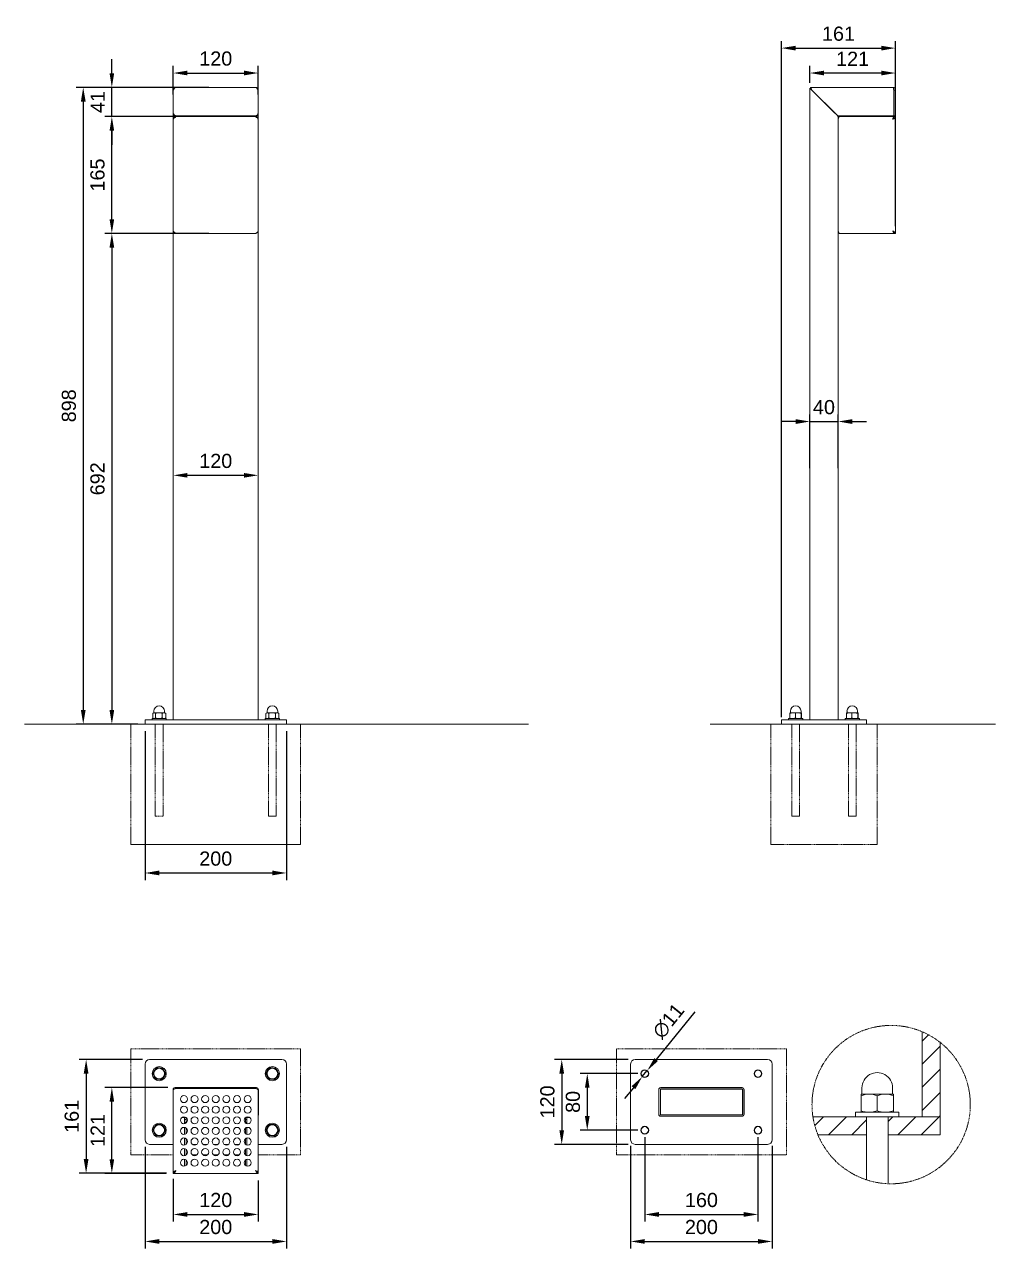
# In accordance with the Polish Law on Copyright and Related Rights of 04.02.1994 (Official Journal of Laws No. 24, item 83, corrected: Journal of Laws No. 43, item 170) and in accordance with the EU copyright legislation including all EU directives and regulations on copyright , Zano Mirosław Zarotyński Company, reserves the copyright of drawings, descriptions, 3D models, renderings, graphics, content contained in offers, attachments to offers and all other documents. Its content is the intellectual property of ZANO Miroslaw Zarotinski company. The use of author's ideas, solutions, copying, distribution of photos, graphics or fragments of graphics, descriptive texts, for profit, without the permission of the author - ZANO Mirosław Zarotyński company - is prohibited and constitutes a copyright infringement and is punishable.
# Model space of a CAD drawing. Header units: millimetres. Extents: x 186 to 2315, y 1042 to 2769.
# Drawn here: x 186 to 1556, y 1042 to 2769 of the extents above; entities that cross this region are included whole.
import ezdxf

# ---------------------------------------------------------------- set-up
doc = ezdxf.new("R2010")
doc.units = ezdxf.units.MM
doc.linetypes.add('HIDDEN', pattern=[1.905, 1.27, -0.635])
for name, color, linetype, lineweight in [('ZANO_R', 7, 'Continuous', 0), ('ZANO_R_przerywana', 7, 'HIDDEN', 0), ('ZANO_W', 1, 'Continuous', 0)]:
    doc.layers.add(name, color=color, linetype=linetype, lineweight=lineweight)
doc.styles.add('Arial', font='arial.ttf')
doc.styles.get("Standard").update_dxf_attribs({"font": 'ARIALUNI.TTF'})
doc.dimstyles.new('pl i ang', dxfattribs={"dimtxt": 50, "dimasz": 50, "dimexe": 1.25, "dimexo": 0.625, "dimgap": 10, "dimtad": 1, "dimtoh": 1, "dimtxsty": 'Standard', "dimcen": 2.5, "dimclrd": 1, "dimclre": 1, "dimclrt": 1, "dimadec": 0, "dimazin": 0, "dimtfac": 1, "dimtmove": 0, "dimatfit": 3, "dimfxl": 1, "dimarcsym": 1})

# ---------------------------------------------------------------- blocks, each defined once
blk = doc.blocks.new('*D399')
at = {"layer": 'ZANO_W', "color": 1, "lineweight": -2}
for p, q in [((446.2, 2474.3), (299.6, 2474.3)), ((309.6, 2454.3), (309.6, 1801.8)), ((346.4, 1781.8), (299.6, 1781.8))]:
    blk.add_line(p, q, dxfattribs=at)
at = {"layer": 'ZANO_W', "color": 1}
for points in [[(312.9, 2454.3), (306.3, 2454.3), (309.6, 2474.3)], [(306.3, 1801.8), (312.9, 1801.8), (309.6, 1781.8)]]:
    blk.add_solid(points, dxfattribs=at)
at = {"layer": 'ZANO_W', "color": 1, "insert": (289.4, 2128), "char_height": 20, "attachment_point": 5, "rotation": 90, "style": 'Arial'}
blk.add_mtext('692', dxfattribs=at)
blk = doc.blocks.new('*D400')
at = {"layer": 'ZANO_W', "color": 1, "lineweight": -2}
for p, q in [((436.2, 2639), (299.6, 2639)), ((309.6, 2494.3), (309.6, 2619)), ((436.2, 2474.3), (299.6, 2474.3))]:
    blk.add_line(p, q, dxfattribs=at)
at = {"layer": 'ZANO_W', "color": 1}
for points in [[(312.9, 2619), (306.3, 2619), (309.6, 2639)], [(306.3, 2494.3), (312.9, 2494.3), (309.6, 2474.3)]]:
    blk.add_solid(points, dxfattribs=at)
at = {"layer": 'ZANO_W', "color": 1, "insert": (289.4, 2556.6), "char_height": 20, "attachment_point": 5, "rotation": 90, "style": 'Arial'}
blk.add_mtext('165', dxfattribs=at)
blk = doc.blocks.new('*D401')
at = {"layer": 'ZANO_W', "color": 1, "lineweight": -2}
for p, q in [((309.6, 2700.3), (309.6, 2720.3)), ((446.2, 2680.3), (299.6, 2680.3)), ((309.6, 2639), (309.6, 2680.3)), ((446.2, 2639), (299.6, 2639)), ((309.6, 2619), (309.6, 2599))]:
    blk.add_line(p, q, dxfattribs=at)
at = {"layer": 'ZANO_W', "color": 1}
for points in [[(306.3, 2700.3), (312.9, 2700.3), (309.6, 2680.3)], [(312.9, 2619), (306.3, 2619), (309.6, 2639)]]:
    blk.add_solid(points, dxfattribs=at)
at = {"layer": 'ZANO_W', "color": 1, "insert": (289.6, 2659.6), "char_height": 20, "attachment_point": 5, "rotation": 90, "style": 'Arial'}
blk.add_mtext('41', dxfattribs=at)
blk = doc.blocks.new('*D402')
at = {"layer": 'ZANO_W', "color": 1, "lineweight": -2}
for p, q in [((446.2, 2680.3), (259.2, 2680.3)), ((269.2, 2660.3), (269.2, 1801.8)), ((346.4, 1781.8), (259.2, 1781.8))]:
    blk.add_line(p, q, dxfattribs=at)
at = {"layer": 'ZANO_W', "color": 1}
for points in [[(272.6, 2660.3), (265.9, 2660.3), (269.2, 2680.3)], [(265.9, 1801.8), (272.6, 1801.8), (269.2, 1781.8)]]:
    blk.add_solid(points, dxfattribs=at)
at = {"layer": 'ZANO_W', "color": 1, "insert": (249, 2231), "char_height": 20, "attachment_point": 5, "rotation": 90, "style": 'Arial'}
blk.add_mtext('898', dxfattribs=at)
blk = doc.blocks.new('*D403')
at = {"layer": 'ZANO_W', "color": 1, "lineweight": -2}
for p, q in [((396.3, 2670.4), (396.3, 2710.5)), ((416.3, 2700.5), (496.1, 2700.5)), ((516.1, 2670.4), (516.1, 2710.5))]:
    blk.add_line(p, q, dxfattribs=at)
at = {"layer": 'ZANO_W', "color": 1}
for points in [[(416.3, 2703.9), (416.3, 2697.2), (396.3, 2700.5)], [(496.1, 2697.2), (496.1, 2703.9), (516.1, 2700.5)]]:
    blk.add_solid(points, dxfattribs=at)
at = {"layer": 'ZANO_W', "color": 1, "insert": (456.2, 2720.8), "char_height": 20, "attachment_point": 5, "style": 'Arial'}
blk.add_mtext('120', dxfattribs=at)
blk = doc.blocks.new('*D404')
at = {"layer": 'ZANO_W', "color": 1, "lineweight": -2}
for p, q in [((396.3, 1140.1), (396.3, 1080)), ((516.1, 1138), (516.1, 1080)), ((416.3, 1090), (496.1, 1090))]:
    blk.add_line(p, q, dxfattribs=at)
at = {"layer": 'ZANO_W', "color": 1}
for points in [[(416.3, 1093.4), (416.3, 1086.7), (396.3, 1090)], [(496.1, 1086.7), (496.1, 1093.4), (516.1, 1090)]]:
    blk.add_solid(points, dxfattribs=at)
at = {"layer": 'ZANO_W', "color": 1, "insert": (456.2, 1110.3), "char_height": 20, "attachment_point": 5, "style": 'Arial'}
blk.add_mtext('120', dxfattribs=at)
blk = doc.blocks.new('*D405')
at = {"layer": 'ZANO_W', "color": 1, "lineweight": -2}
for p, q in [((356.4, 1185.4), (356.4, 1041.9)), ((556.1, 1185.4), (556.1, 1041.9)), ((376.4, 1051.9), (536.1, 1051.9))]:
    blk.add_line(p, q, dxfattribs=at)
at = {"layer": 'ZANO_W', "color": 1}
for points in [[(376.4, 1055.3), (376.4, 1048.6), (356.4, 1051.9)], [(536.1, 1048.6), (536.1, 1055.3), (556.1, 1051.9)]]:
    blk.add_solid(points, dxfattribs=at)
at = {"layer": 'ZANO_W', "color": 1, "insert": (456.2, 1072.2), "char_height": 20, "attachment_point": 5, "style": 'Arial'}
blk.add_mtext('200', dxfattribs=at)
blk = doc.blocks.new('*D407')
at = {"layer": 'ZANO_W', "color": 1, "lineweight": -2}
for p, q in [((352.9, 1308.7), (263.3, 1308.7)), ((273.3, 1288.7), (273.3, 1168.1)), ((386.8, 1148.1), (263.3, 1148.1))]:
    blk.add_line(p, q, dxfattribs=at)
at = {"layer": 'ZANO_W', "color": 1}
for points in [[(276.6, 1288.7), (269.9, 1288.7), (273.3, 1308.7)], [(269.9, 1168.1), (276.6, 1168.1), (273.3, 1148.1)]]:
    blk.add_solid(points, dxfattribs=at)
at = {"layer": 'ZANO_W', "color": 1, "insert": (253.1, 1228.4), "char_height": 20, "attachment_point": 5, "rotation": 90, "style": 'Arial'}
blk.add_mtext('161', dxfattribs=at)
blk = doc.blocks.new('*D408')
at = {"layer": 'ZANO_W', "color": 1, "lineweight": -2}
for p, q in [((1051.6, 1288.7), (970.4, 1288.7)), ((980.4, 1268.7), (980.4, 1228.9)), ((1051.6, 1208.9), (970.4, 1208.9))]:
    blk.add_line(p, q, dxfattribs=at)
at = {"layer": 'ZANO_W', "color": 1}
for points in [[(983.7, 1268.7), (977.1, 1268.7), (980.4, 1288.7)], [(977.1, 1228.9), (983.7, 1228.9), (980.4, 1208.9)]]:
    blk.add_solid(points, dxfattribs=at)
at = {"layer": 'ZANO_W', "color": 1, "insert": (960.2, 1248.8), "char_height": 20, "attachment_point": 5, "rotation": 90, "style": 'Arial'}
blk.add_mtext('80', dxfattribs=at)
blk = doc.blocks.new('*D409')
at = {"layer": 'ZANO_W', "color": 1, "lineweight": -2}
for p, q in [((1061.6, 1198.9), (1061.6, 1080)), ((1221.3, 1198.9), (1221.3, 1080)), ((1081.6, 1090), (1201.3, 1090))]:
    blk.add_line(p, q, dxfattribs=at)
at = {"layer": 'ZANO_W', "color": 1}
for points in [[(1081.6, 1093.4), (1081.6, 1086.7), (1061.6, 1090)], [(1201.3, 1086.7), (1201.3, 1093.4), (1221.3, 1090)]]:
    blk.add_solid(points, dxfattribs=at)
at = {"layer": 'ZANO_W', "color": 1, "insert": (1141.5, 1110.3), "char_height": 20, "attachment_point": 5, "style": 'Arial'}
blk.add_mtext('160', dxfattribs=at)
blk = doc.blocks.new('*D411')
at = {"layer": 'ZANO_W', "color": 1, "lineweight": -2}
for p, q in [((396.3, 2142.9), (396.3, 2142.9)), ((516.1, 2142.9), (516.1, 2142.9)), ((416.3, 2132.9), (496.1, 2132.9))]:
    blk.add_line(p, q, dxfattribs=at)
at = {"layer": 'ZANO_W', "color": 1}
for points in [[(416.3, 2136.2), (416.3, 2129.6), (396.3, 2132.9)], [(496.1, 2129.6), (496.1, 2136.2), (516.1, 2132.9)]]:
    blk.add_solid(points, dxfattribs=at)
at = {"layer": 'ZANO_W', "color": 1, "insert": (456.2, 2153.1), "char_height": 20, "attachment_point": 5, "style": 'Arial'}
blk.add_mtext('120', dxfattribs=at)
blk = doc.blocks.new('*D412')
at = {"layer": 'ZANO_W', "color": 1, "lineweight": -2}
for p, q in [((1294.5, 2142.9), (1294.5, 2218.8)), ((1334.4, 2142.9), (1334.4, 2218.8)), ((1274.5, 2208.8), (1254.5, 2208.8)), ((1294.5, 2208.8), (1334.4, 2208.8)), ((1354.4, 2208.8), (1374.4, 2208.8))]:
    blk.add_line(p, q, dxfattribs=at)
at = {"layer": 'ZANO_W', "color": 1}
for points in [[(1274.5, 2205.4), (1274.5, 2212.1), (1294.5, 2208.8)], [(1354.4, 2212.1), (1354.4, 2205.4), (1334.4, 2208.8)]]:
    blk.add_solid(points, dxfattribs=at)
at = {"layer": 'ZANO_W', "color": 1, "insert": (1314.4, 2229), "char_height": 20, "attachment_point": 5, "style": 'Arial'}
blk.add_mtext('40', dxfattribs=at)
blk = doc.blocks.new('*D413')
at = {"layer": 'ZANO_W', "color": 1, "lineweight": -2}
for p, q in [((1294.5, 2686.5), (1294.5, 2710.5)), ((1395.2, 2700.5), (1314.5, 2700.5)), ((1415.2, 2686.5), (1415.2, 2710.5))]:
    blk.add_line(p, q, dxfattribs=at)
at = {"layer": 'ZANO_W', "color": 1}
for points in [[(1314.5, 2703.9), (1314.5, 2697.2), (1294.5, 2700.5)], [(1395.2, 2697.2), (1395.2, 2703.9), (1415.2, 2700.5)]]:
    blk.add_solid(points, dxfattribs=at)
at = {"layer": 'ZANO_W', "color": 1, "insert": (1354.8, 2720.6), "char_height": 20, "attachment_point": 5, "style": 'Arial'}
blk.add_mtext('121', dxfattribs=at)
blk = doc.blocks.new('*D414')
at = {"layer": 'ZANO_W', "color": 1, "lineweight": -2}
for p, q in [((388.8, 1269), (299.6, 1269)), ((309.6, 1168), (309.6, 1249)), ((386.3, 1148), (299.6, 1148))]:
    blk.add_line(p, q, dxfattribs=at)
at = {"layer": 'ZANO_W', "color": 1}
for points in [[(312.9, 1249), (306.3, 1249), (309.6, 1269)], [(306.3, 1168), (312.9, 1168), (309.6, 1148)]]:
    blk.add_solid(points, dxfattribs=at)
at = {"layer": 'ZANO_W', "color": 1, "insert": (289.6, 1208.5), "char_height": 20, "attachment_point": 5, "rotation": 90, "style": 'Arial'}
blk.add_mtext('121', dxfattribs=at)
blk = doc.blocks.new('*D415')
at = {"layer": 'ZANO_W', "color": 1, "lineweight": -2}
for p, q in [((1038.1, 1308.7), (934.4, 1308.7)), ((944.4, 1288.7), (944.4, 1208.9)), ((1038.1, 1188.9), (934.4, 1188.9))]:
    blk.add_line(p, q, dxfattribs=at)
at = {"layer": 'ZANO_W', "color": 1}
for points in [[(947.7, 1288.7), (941, 1288.7), (944.4, 1308.7)], [(941, 1208.9), (947.7, 1208.9), (944.4, 1188.9)]]:
    blk.add_solid(points, dxfattribs=at)
at = {"layer": 'ZANO_W', "color": 1, "insert": (924.2, 1248.8), "char_height": 20, "attachment_point": 5, "rotation": 90, "style": 'Arial'}
blk.add_mtext('120', dxfattribs=at)
blk = doc.blocks.new('*D416')
at = {"layer": 'ZANO_W', "color": 1, "lineweight": -2}
for p, q in [((1041.6, 1186.6), (1041.6, 1041.9)), ((1241.3, 1186.6), (1241.3, 1041.9)), ((1061.6, 1051.9), (1221.3, 1051.9))]:
    blk.add_line(p, q, dxfattribs=at)
at = {"layer": 'ZANO_W', "color": 1}
for points in [[(1061.6, 1055.3), (1061.6, 1048.6), (1041.6, 1051.9)], [(1221.3, 1048.6), (1221.3, 1055.3), (1241.3, 1051.9)]]:
    blk.add_solid(points, dxfattribs=at)
at = {"layer": 'ZANO_W', "color": 1, "insert": (1141.5, 1072.2), "char_height": 20, "attachment_point": 5, "style": 'Arial'}
blk.add_mtext('200', dxfattribs=at)
blk = doc.blocks.new('*D417')
at = {"layer": 'ZANO_W', "color": 1, "lineweight": -2}
for p, q in [((1132, 1375.9), (1077.6, 1308.6)), ((1058.1, 1284.5), (1065, 1293)), ((1045.6, 1268.9), (1033, 1253.4))]:
    blk.add_line(p, q, dxfattribs=at)
at = {"layer": 'ZANO_W', "color": 1}
for points in [[(1075, 1310.7), (1080.2, 1306.5), (1065, 1293)], [(1048.2, 1266.8), (1043, 1271), (1058.1, 1284.5)]]:
    blk.add_solid(points, dxfattribs=at)
at = {"layer": 'ZANO_W', "color": 1, "insert": (1095, 1363), "char_height": 20, "attachment_point": 5, "rotation": 51.0414, "style": 'Arial'}
blk.add_mtext('∅11', dxfattribs=at)
blk = doc.blocks.new('*D418')
at = {"layer": 'ZANO_W', "color": 1, "lineweight": -2}
for p, q in [((1254.5, 1791.8), (1254.5, 2745.7)), ((1274.5, 2735.7), (1395.2, 2735.7)), ((1415.2, 2484.3), (1415.2, 2745.7))]:
    blk.add_line(p, q, dxfattribs=at)
at = {"layer": 'ZANO_W', "color": 1}
for points in [[(1274.5, 2739), (1274.5, 2732.3), (1254.5, 2735.7)], [(1395.2, 2732.3), (1395.2, 2739), (1415.2, 2735.7)]]:
    blk.add_solid(points, dxfattribs=at)
at = {"layer": 'ZANO_W', "color": 1, "insert": (1334.9, 2755.9), "char_height": 20, "attachment_point": 5, "style": 'Arial'}
blk.add_mtext('161', dxfattribs=at)
blk = doc.blocks.new('*D419')
at = {"layer": 'ZANO_W', "color": 1, "lineweight": -2}
for p, q in [((356.4, 1771.8), (356.4, 1561.8)), ((556.1, 1771.8), (556.1, 1561.8)), ((376.4, 1571.8), (536.1, 1571.8))]:
    blk.add_line(p, q, dxfattribs=at)
at = {"layer": 'ZANO_W', "color": 1}
for points in [[(376.4, 1575.2), (376.4, 1568.5), (356.4, 1571.8)], [(536.1, 1568.5), (536.1, 1575.2), (556.1, 1571.8)]]:
    blk.add_solid(points, dxfattribs=at)
at = {"layer": 'ZANO_W', "color": 1, "insert": (456.2, 1592), "char_height": 20, "attachment_point": 5, "style": 'Arial'}
blk.add_mtext('200', dxfattribs=at)

msp = doc.modelspace()

# ---------------------------------------------------------------- linework, layer by layer
at = {"layer": 'ZANO_R'}
for p, q in [((400.1, 2680.3), (512.3, 2680.3)), ((1294.5, 2679.3), (1294.5, 1787.8)), ((1295.4, 2678.3), (1295.4, 2680.3)), ((1295.4, 2680.3), (1411.5, 2680.3)), ((396.3, 2676.5), (396.3, 2644.3)), ((516.1, 2676.5), (516.1, 2644.3)), ((1296.9, 2676.8), (1331.9, 2641.8)), ((1297.2, 2676.5), (1329.6, 2644.1)), ((1413.1, 2644.1), (1413.1, 2676.5)), ((1415.2, 2676.5), (1413.2, 2676.5)), ((1413.2, 2676.5), (1413.2, 2644.3)), ((1415.2, 2676.5), (1415.2, 2644.3)), ((396.3, 2644.1), (396.3, 2641.8)), ((516.1, 2644.1), (516.1, 2641.8)), ((1413.1, 2644.1), (1413.1, 2640.3)), ((1413.2, 2640.3), (1413.2, 2644.3)), ((1415.2, 2644.3), (1415.2, 2640.3)), ((396.3, 2641.8), (396.3, 2635.2)), ((396.3, 2478), (396.3, 2635.2)), ((513.6, 2639.3), (398.8, 2639.3)), ((400.1, 2639), (512.3, 2639)), ((400.3, 2640.3), (512.1, 2640.3)), ((516.1, 2641.8), (516.1, 2635.2)), ((516.1, 2478), (516.1, 2635.2)), ((1333.4, 2640.3), (1413.1, 2640.3)), ((1334.4, 2639.3), (1334.4, 2635.2)), ((1334.4, 2478), (1334.4, 2635.2)), ((1336.2, 2639), (1413.1, 2639)), ((1413.1, 2638.3), (1413.1, 2639)), ((1415.2, 2640.3), (1413.2, 2640.3)), ((1415.2, 2639), (1413.2, 2639)), ((1415.2, 2474.3), (1415.2, 2639)), ((396.3, 2478), (396.3, 1787.8)), ((512.3, 2474.3), (400.1, 2474.3)), ((516.1, 2478), (516.1, 1787.8)), ((1334.4, 2478), (1334.4, 1787.8)), ((1413.1, 2474.3), (1336.4, 2474.3)), ((1413.1, 2474.9), (1413.1, 2474.3)), ((1413.2, 2474.3), (1415.2, 2474.3)), ((367.2, 1797), (367.2, 1790.5)), ((368.4, 1797.7), (367.4, 1797.2)), ((368.4, 1797.7), (369.2, 1797.7)), ((368.9, 1800.2), (368.9, 1798)), ((369.2, 1797.7), (375.9, 1797.7)), ((371.3, 1797), (371.3, 1790.5)), ((383.1, 1797.7), (375.9, 1797.7)), ((380.5, 1797), (380.5, 1790.5)), ((383.1, 1797.7), (384.4, 1797.7)), ((383.9, 1798), (383.9, 1800.2)), ((385.3, 1797.2), (384.4, 1797.7)), ((385.6, 1797), (385.3, 1797.2)), ((385.6, 1797), (385.6, 1790.5)), ((526.9, 1797), (526.9, 1790.5)), ((528.1, 1797.7), (527.1, 1797.2)), ((528.1, 1797.7), (529, 1797.7)), ((528.6, 1800.2), (528.6, 1798)), ((529, 1797.7), (535.7, 1797.7)), ((531.1, 1797), (531.1, 1790.5)), ((542.8, 1797.7), (535.7, 1797.7)), ((540.3, 1797), (540.3, 1790.5)), ((542.8, 1797.7), (544.1, 1797.7)), ((543.6, 1798), (543.6, 1800.2)), ((545.1, 1797.2), (544.1, 1797.7)), ((545.3, 1797), (545, 1797.2)), ((545.3, 1797), (545.3, 1790.5)), ((1266.3, 1797), (1266.3, 1790.5)), ((1266.5, 1797.7), (1270.1, 1797.7)), ((1267, 1800.2), (1267, 1798)), ((1270.1, 1797.7), (1278.1, 1797.7)), ((1274, 1797), (1274, 1790.5)), ((1278.1, 1797.7), (1282.5, 1797.7)), ((1282, 1798), (1282, 1800.2)), ((1282.2, 1797), (1282.2, 1790.5)), ((1282.7, 1797), (1282.7, 1790.5)), ((1346.1, 1797), (1346.1, 1790.5)), ((1346.4, 1797.7), (1350, 1797.7)), ((1346.9, 1800.2), (1346.9, 1798)), ((1350, 1797.7), (1358, 1797.7)), ((1353.8, 1797), (1353.8, 1790.5)), ((1358, 1797.7), (1362.3, 1797.7)), ((1361.8, 1798), (1361.8, 1800.2)), ((1362.1, 1797), (1362.1, 1790.5)), ((1362.6, 1797), (1362.6, 1790.5)), ((186.3, 1781.8), (897.3, 1781.8)), ((336.4, 1781.8), (576, 1781.8)), ((576, 1781.8), (336.4, 1781.8)), ((356.4, 1787.8), (356.4, 1781.8)), ((362.9, 1787.8), (356.4, 1787.8)), ((362.9, 1787.8), (549.6, 1787.8)), ((366.4, 1789.8), (366.4, 1787.8)), ((366.4, 1789.8), (386.4, 1789.8)), ((367.4, 1790.3), (368.4, 1789.8)), ((370.9, 1781.8), (381.9, 1781.8)), ((370.9, 1781.8), (381.9, 1781.8)), ((384.4, 1789.8), (385.3, 1790.3)), ((385.3, 1790.3), (385.6, 1790.5)), ((386.4, 1787.8), (386.4, 1789.8)), ((526.1, 1789.8), (526.1, 1787.8)), ((526.1, 1789.8), (546.1, 1789.8)), ((527.1, 1790.3), (528.1, 1789.8)), ((530.6, 1781.8), (541.6, 1781.8)), ((530.6, 1781.8), (541.6, 1781.8)), ((544.1, 1789.8), (545.1, 1790.3)), ((545, 1790.3), (545.3, 1790.5)), ((546.1, 1787.8), (546.1, 1789.8)), ((549.6, 1787.8), (556.1, 1787.8)), ((556.1, 1787.8), (556.1, 1781.8)), ((1153.8, 1781.8), (1556.5, 1781.8)), ((1239.5, 1781.8), (1389.3, 1781.8)), ((1389.3, 1781.8), (1239.5, 1781.8)), ((1254.5, 1781.8), (1254.5, 1787.8)), ((1254.5, 1787.8), (1261, 1787.8)), ((1367.8, 1787.8), (1261, 1787.8)), ((1264.5, 1789.8), (1264.5, 1787.8)), ((1264.5, 1789.8), (1284.5, 1789.8)), ((1280, 1781.8), (1269, 1781.8)), ((1280, 1781.8), (1269, 1781.8)), ((1284.5, 1787.8), (1284.5, 1789.8)), ((1344.4, 1789.8), (1344.4, 1787.8)), ((1344.4, 1789.8), (1364.3, 1789.8)), ((1359.8, 1781.8), (1348.9, 1781.8)), ((1359.8, 1781.8), (1348.9, 1781.8)), ((1364.3, 1787.8), (1364.3, 1789.8)), ((1374.3, 1787.8), (1367.8, 1787.8)), ((1374.3, 1781.8), (1374.3, 1787.8)), ((1453.1, 1347.7), (1453.1, 1227.9)), ((1453.1, 1334.7), (1462, 1343.5)), ((1478.5, 1332.6), (1478.5, 1227.9)), ((1453.1, 1302.1), (1478.5, 1327.5)), ((356.4, 1195.4), (356.4, 1302.2)), ((362.9, 1308.7), (549.6, 1308.7)), ((556.1, 1195.4), (556.1, 1302.2)), ((1041.6, 1195.4), (1041.6, 1302.2)), ((1048.1, 1308.7), (1234.8, 1308.7)), ((1241.3, 1302.2), (1241.3, 1195.4)), ((545.3, 1288.2), (543.2, 1292.3)), ((1453.1, 1269.4), (1478.5, 1294.9)), ((396.1, 1231.3), (396.1, 1266.3)), ((396.3, 1266.3), (396.3, 1266)), ((396.3, 1266), (396.3, 1150.1)), ((398.8, 1269), (513.6, 1269)), ((513.6, 1268.8), (398.8, 1268.8)), ((512.3, 1267.8), (400.1, 1267.8)), ((516.1, 1266.3), (516.1, 1266)), ((516.1, 1266), (516.1, 1150.1)), ((516.4, 1231.3), (516.4, 1266.3)), ((1081.3, 1266.3), (1081.3, 1231.3)), ((1081.6, 1231.3), (1081.6, 1266.3)), ((1083.6, 1231.3), (1083.6, 1266.3)), ((1198.9, 1269), (1084.1, 1269)), ((1084.1, 1268.8), (1198.9, 1268.8)), ((1084.1, 1266.8), (1198.9, 1266.8)), ((1199.4, 1266.3), (1199.4, 1231.3)), ((1201.4, 1266.3), (1201.4, 1231.3)), ((1201.6, 1231.3), (1201.6, 1266.3)), ((1368, 1268.6), (1368, 1260.3)), ((1411.2, 1260.3), (1411.2, 1268.6)), ((1453.1, 1236.8), (1478.5, 1262.3)), ((1366.7, 1257.6), (1366.7, 1259.7)), ((1378.1, 1259.7), (1366.7, 1259.7)), ((1366.7, 1257.6), (1372.3, 1259.1)), ((1366.7, 1257.6), (1366.7, 1236.3)), ((1372.3, 1259.1), (1378.1, 1259.7)), ((1401, 1259.7), (1378.1, 1259.7)), ((1389.6, 1257.6), (1395.2, 1259.1)), ((1389.6, 1257.6), (1389.6, 1236.3)), ((1395.2, 1259.1), (1401, 1259.7)), ((1412.5, 1259.7), (1401, 1259.7)), ((1412.5, 1257.6), (1412.5, 1259.7)), ((1412.5, 1257.6), (1412.5, 1236.3)), ((410.5, 1226.8), (408.3, 1226.8)), ((410.5, 1226.8), (412.3, 1226.8)), ((414.3, 1226.8), (412.3, 1226.8)), ((412.3, 1226.8), (412.3, 1225.7)), ((414.3, 1225.7), (414.3, 1226.8)), ((498.2, 1226.8), (500.2, 1226.8)), ((498.2, 1225.7), (498.2, 1226.8)), ((500.2, 1226.8), (500.2, 1225.7)), ((502, 1226.8), (500.2, 1226.8)), ((502, 1226.8), (504.2, 1226.8)), ((1198.9, 1230.8), (1084.1, 1230.8)), ((1198.9, 1228.8), (1084.1, 1228.8)), ((1084.1, 1228.6), (1198.9, 1228.6)), ((1298.8, 1227.9), (1374.3, 1227.9)), ((1301.5, 1215.6), (1313.8, 1227.9)), ((1320.9, 1202.5), (1346.4, 1227.9)), ((1359.1, 1234.2), (1359.1, 1227.9)), ((1420.1, 1234.2), (1359.1, 1234.2)), ((1420.1, 1227.9), (1359.1, 1227.9)), ((1366.7, 1234.2), (1366.7, 1236.3)), ((1374.3, 1202.5), (1374.3, 1227.9)), ((1374.3, 1227.9), (1374.3, 1138.9)), ((1384, 1234.8), (1378.1, 1234.2)), ((1389.6, 1236.3), (1384, 1234.8)), ((1406.9, 1234.8), (1401, 1234.2)), ((1404.8, 1202.5), (1404.8, 1227.9)), ((1404.8, 1227.9), (1478.5, 1227.9)), ((1404.8, 1227.9), (1404.8, 1133.4)), ((1404.8, 1221.2), (1411.6, 1227.9)), ((1412.5, 1236.3), (1406.9, 1234.8)), ((1412.5, 1234.2), (1412.5, 1236.3)), ((1418.8, 1202.5), (1444.2, 1227.9)), ((1420.1, 1227.9), (1420.1, 1234.2)), ((1451.4, 1202.5), (1476.8, 1227.9)), ((1478.5, 1227.9), (1453.1, 1227.9)), ((1476.8, 1227.9), (1478.5, 1229.6)), ((412.3, 1225.7), (412.3, 1223.9)), ((414.3, 1223.9), (412.3, 1223.9)), ((412.3, 1223.9), (412.3, 1219.8)), ((412.3, 1218), (412.3, 1219.8)), ((414.3, 1219.8), (412.3, 1219.8)), ((412.3, 1203), (412.3, 1212.8)), ((414.3, 1223.9), (414.3, 1225.7)), ((414.3, 1223.9), (414.3, 1219.8)), ((414.3, 1218.9), (414.3, 1219.8)), ((414.3, 1203.9), (414.3, 1211.9)), ((498.2, 1223.9), (498.2, 1225.7)), ((498.2, 1223.9), (500.2, 1223.9)), ((498.2, 1223.9), (498.2, 1219.8)), ((498.2, 1218.9), (498.2, 1219.8)), ((498.2, 1219.8), (500.2, 1219.8)), ((498.2, 1203.9), (498.2, 1211.9)), ((500.2, 1225.7), (500.2, 1223.9)), ((500.2, 1223.9), (500.2, 1219.8)), ((500.2, 1218), (500.2, 1219.8)), ((500.2, 1203), (500.2, 1212.8)), ((1353.5, 1202.5), (1374.3, 1223.3)), ((412.3, 1188), (412.3, 1197.8)), ((414.3, 1188.9), (414.3, 1196.9)), ((498.2, 1188.9), (498.2, 1196.9)), ((500.2, 1188), (500.2, 1197.8)), ((540.3, 1200.6), (542.8, 1204.5)), ((542.8, 1204.5), (545.3, 1208.4)), ((1374.3, 1202.5), (1305.4, 1202.5)), ((1478.5, 1202.5), (1404.8, 1202.5)), ((362.9, 1188.9), (396.3, 1188.9)), ((412.3, 1173), (412.3, 1182.8)), ((414.3, 1173.9), (414.3, 1181.9)), ((423.3, 1188.9), (429.3, 1188.9)), ((438.3, 1188.9), (444.3, 1188.9)), ((453.2, 1188.9), (459.2, 1188.9)), ((468.2, 1188.9), (474.2, 1188.9)), ((483.2, 1188.9), (489.2, 1188.9)), ((498.2, 1173.9), (498.2, 1181.9)), ((500.2, 1173), (500.2, 1182.8)), ((516.1, 1188.9), (549.6, 1188.9)), ((1234.8, 1188.9), (1048.1, 1188.9)), ((412.3, 1158.1), (412.3, 1167.8)), ((414.3, 1159), (414.3, 1166.9)), ((423.3, 1173.9), (429.3, 1173.9)), ((438.3, 1173.9), (444.3, 1173.9)), ((453.2, 1173.9), (459.2, 1173.9)), ((468.2, 1173.9), (474.2, 1173.9)), ((483.2, 1173.9), (489.2, 1173.9)), ((498.2, 1159), (498.2, 1166.9)), ((500.2, 1158.1), (500.2, 1167.8)), ((396.3, 1150.1), (397, 1150.1)), ((396.3, 1148), (396.3, 1150)), ((396.3, 1148), (516.1, 1148)), ((516.1, 1150.1), (515.5, 1150.1)), ((516.1, 1148), (516.1, 1150))]:
    msp.add_line(p, q, dxfattribs=at)
at = {"layer": 'ZANO_R', "flags": 128}
for points in [[(400.1, 2680.3), (399.2, 2680), (398.2, 2679.1), (397.2, 2677.8), (396.3, 2676.5)], [(512.3, 2680.3), (513.3, 2680), (514.3, 2679.1), (515.2, 2677.8), (516.1, 2676.5)], [(1296.9, 2676.8), (1296.5, 2677.2), (1296, 2677.7), (1295.6, 2678.1), (1295.2, 2678.5), (1294.9, 2678.8), (1294.6, 2679.1), (1294.5, 2679.2), (1294.5, 2679.3)], [(1295.4, 2680.3), (1295.9, 2680), (1296.3, 2679.1), (1296.8, 2677.9), (1297.2, 2676.5)], [(1413.1, 2676.5), (1412.7, 2677.9), (1412.3, 2679.1), (1411.9, 2680), (1411.5, 2680.3)], [(1412.9, 2677.5), (1413.1, 2677.2), (1413.2, 2676.5)], [(400.1, 2639), (398.7, 2638), (397.4, 2637.1), (396.6, 2636.1), (396.3, 2635.2)], [(512.3, 2639), (513.8, 2638), (515, 2637.1), (515.8, 2636.1), (516.1, 2635.2)], [(1334.4, 2639.3), (1334.3, 2639.4), (1334.2, 2639.5), (1334, 2639.7), (1333.7, 2640.1), (1333.3, 2640.4), (1332.8, 2640.9), (1332.4, 2641.3), (1331.9, 2641.8)], [(1336.2, 2639), (1335.7, 2638.7), (1335.3, 2637.9), (1334.8, 2636.6), (1334.4, 2635.2)], [(1415.2, 2639), (1415, 2638), (1414.1, 2637.1), (1412.9, 2636.1), (1411.5, 2635.2)], [(1411.5, 2635.2), (1411.8, 2636.5), (1412.2, 2637.6), (1412.6, 2638.5), (1413, 2638.9), (1413.1, 2639)], [(396.3, 2478), (396.6, 2477.1), (397.4, 2476.1), (398.7, 2475.2), (400.1, 2474.3)], [(516.1, 2478), (515.8, 2477.1), (515, 2476.1), (513.8, 2475.2), (512.3, 2474.3)], [(1334.4, 2478), (1334.9, 2476.6), (1335.4, 2475.4), (1335.9, 2474.5), (1336.4, 2474.3)], [(1413.1, 2474.3), (1412.8, 2474.5), (1412.4, 2475.1), (1412, 2476.2), (1411.6, 2477.4), (1411.5, 2478)], [(1411.5, 2478), (1412.9, 2477.1), (1414.1, 2476.1), (1415, 2475.2), (1415.2, 2474.3)], [(369.7, 1293.1), (371.6, 1296.1), (372.2, 1297)], [(376.8, 1296.7), (376.5, 1296.7), (374.3, 1296.8), (372.2, 1297)], [(381.4, 1296.5), (379.2, 1296.6), (376.8, 1296.7)], [(383.5, 1292.3), (383.3, 1292.6), (382.4, 1294.6), (381.4, 1296.5)], [(529.4, 1293.1), (531.3, 1296.1), (531.9, 1297)], [(536.5, 1296.7), (536.2, 1296.7), (534.1, 1296.8), (531.9, 1297)], [(541.1, 1296.5), (538.9, 1296.6), (536.5, 1296.7)], [(543.2, 1292.3), (543.1, 1292.6), (542.1, 1294.6), (541.1, 1296.5)], [(367.2, 1289.2), (369, 1292.1), (369.7, 1293.1)], [(367.2, 1289.2), (368.2, 1287.2), (369.2, 1285.1)], [(369.2, 1285.1), (369.4, 1284.8), (370.4, 1282.9), (371.3, 1281)], [(371.3, 1281), (373.6, 1280.9), (375.9, 1280.8)], [(375.9, 1280.8), (376.3, 1280.7), (377.7, 1280.7), (378.4, 1280.6), (379.1, 1280.6), (380.5, 1280.5)], [(380.5, 1280.5), (382.4, 1283.4), (383.1, 1284.4)], [(383.1, 1284.4), (384, 1285.8), (385, 1287.3), (385.6, 1288.2)], [(385.6, 1288.2), (384.6, 1290.2), (383.5, 1292.3)], [(526.9, 1289.2), (528.8, 1292.1), (529.4, 1293.1)], [(526.9, 1289.2), (527.9, 1287.2), (529, 1285.1)], [(529, 1285.1), (529.1, 1284.8), (530.1, 1282.9), (531.1, 1281)], [(531.1, 1281), (533.3, 1280.9), (535.7, 1280.8)], [(535.7, 1280.8), (536, 1280.7), (537.4, 1280.7), (538.1, 1280.6), (538.8, 1280.6), (540.3, 1280.5)], [(540.3, 1280.5), (542.1, 1283.4), (542.8, 1284.4)], [(542.8, 1284.4), (543.8, 1285.8), (544.7, 1287.3), (545.3, 1288.2)], [(400.1, 1267.8), (398.7, 1267.3), (397.4, 1266.9), (396.6, 1266.4), (396.3, 1266)], [(512.3, 1267.8), (513.8, 1267.3), (515, 1266.9), (515.8, 1266.4), (516.1, 1266)], [(367.2, 1209.4), (369, 1212.2), (369.7, 1213.2)], [(367.2, 1209.4), (368.2, 1207.4), (369.2, 1205.3)], [(369.7, 1213.2), (371.6, 1216.2), (372.2, 1217.1)], [(376.8, 1216.8), (376.5, 1216.9), (374.3, 1217), (372.2, 1217.1)], [(381.4, 1216.6), (379.2, 1216.7), (376.8, 1216.8)], [(383.5, 1212.5), (383.3, 1212.8), (382.4, 1214.7), (381.4, 1216.6)], [(385.6, 1208.4), (384.6, 1210.4), (383.5, 1212.5)], [(526.9, 1209.4), (528.8, 1212.2), (529.4, 1213.2)], [(526.9, 1209.4), (527.9, 1207.4), (529, 1205.3)], [(529.4, 1213.2), (531.3, 1216.2), (531.9, 1217.1)], [(536.5, 1216.8), (536.2, 1216.9), (534.1, 1217), (531.9, 1217.1)], [(541.1, 1216.6), (538.9, 1216.7), (536.5, 1216.8)], [(543.2, 1212.5), (543.1, 1212.8), (542.1, 1214.7), (541.1, 1216.6)], [(545.3, 1208.4), (544.3, 1210.4), (543.2, 1212.5)], [(369.2, 1205.3), (369.4, 1205), (370.4, 1203.1), (371.3, 1201.2)], [(371.3, 1201.2), (373.6, 1201), (375.9, 1200.9)], [(375.9, 1200.9), (376.3, 1200.9), (377.7, 1200.8), (378.4, 1200.8), (379.1, 1200.7), (380.5, 1200.6)], [(380.5, 1200.6), (382.4, 1203.5), (383.1, 1204.5)], [(383.1, 1204.5), (384, 1206), (385, 1207.5), (385.6, 1208.4)], [(529, 1205.3), (529.1, 1205), (530.1, 1203.1), (531.1, 1201.2)], [(531.1, 1201.2), (533.3, 1201), (535.7, 1200.9)], [(535.7, 1200.9), (536, 1200.9), (537.4, 1200.8), (538.1, 1200.8), (538.8, 1200.7), (540.3, 1200.6)], [(396.3, 1150.1), (396.6, 1150.5), (397.4, 1150.9), (398.7, 1151.3), (400.1, 1151.8)], [(400.1, 1151.8), (399.2, 1150.3), (398.2, 1149), (397.2, 1148.2), (396.3, 1148)], [(516.1, 1150.1), (515.8, 1150.5), (515, 1150.9), (513.8, 1151.3), (512.3, 1151.8)], [(512.3, 1151.8), (513.3, 1150.3), (514.3, 1149), (515.2, 1148.2), (516.1, 1148)]]:
    msp.add_lwpolyline(points, dxfattribs=at)
at = {"layer": 'ZANO_R'}
msp.add_lwpolyline([(1478.5, 1227.9), (1478.5, 1202.5)], dxfattribs=at)
for centre, radius in [((376.4, 1288.7), 9.98), ((376.4, 1288.7), 7.49), ((536.1, 1288.7), 9.98), ((536.1, 1288.7), 7.49), ((1061.6, 1288.7), 5.49), ((1061.6, 1288.7), 4.99), ((1221.3, 1288.7), 5.49), ((1221.3, 1288.7), 4.99), ((411.3, 1252.8), 4.99), ((426.3, 1252.8), 4.99), ((441.3, 1252.8), 4.99), ((456.2, 1252.8), 4.99), ((471.2, 1252.8), 4.99), ((486.2, 1252.8), 4.99), ((501.2, 1252.8), 4.99), ((411.3, 1237.8), 4.99), ((411.3, 1222.9), 4.99), ((426.3, 1237.8), 4.99), ((426.3, 1222.9), 4.99), ((441.3, 1237.8), 4.99), ((441.3, 1222.9), 4.99), ((456.2, 1237.8), 4.99), ((456.2, 1222.9), 4.99), ((471.2, 1237.8), 4.99), ((471.2, 1222.9), 4.99), ((486.2, 1237.8), 4.99), ((486.2, 1222.9), 4.99), ((501.2, 1237.8), 4.99), ((501.2, 1222.9), 4.99), ((376.4, 1208.9), 9.98), ((376.4, 1208.9), 7.49), ((411.3, 1207.9), 4.99), ((426.3, 1207.9), 4.99), ((441.3, 1207.9), 4.99), ((456.2, 1207.9), 4.99), ((471.2, 1207.9), 4.99), ((486.2, 1207.9), 4.99), ((501.2, 1207.9), 4.99), ((536.1, 1208.9), 9.98), ((536.1, 1208.9), 7.49), ((1061.6, 1208.9), 5.49), ((1061.6, 1208.9), 4.99), ((1221.3, 1208.9), 5.49), ((1221.3, 1208.9), 4.99), ((411.3, 1192.9), 4.99), ((426.3, 1192.9), 4.99), ((441.3, 1192.9), 4.99), ((456.2, 1192.9), 4.99), ((471.2, 1192.9), 4.99), ((486.2, 1192.9), 4.99), ((501.2, 1192.9), 4.99), ((411.3, 1177.9), 4.99), ((426.3, 1177.9), 4.99), ((441.3, 1177.9), 4.99), ((456.2, 1177.9), 4.99), ((471.2, 1177.9), 4.99), ((486.2, 1177.9), 4.99), ((501.2, 1177.9), 4.99), ((411.3, 1163), 4.99), ((426.3, 1163), 4.99), ((441.3, 1163), 4.99), ((456.2, 1163), 4.99), ((471.2, 1163), 4.99), ((486.2, 1163), 4.99), ((501.2, 1163), 4.99)]:
    msp.add_circle(centre, radius, dxfattribs=at)
for centre, radius, start, end in [((400.1, 2676.5), 3.79, 90.0002, 179.9998), ((398.8, 2676.8), 2.5, 142.3586, 180), ((512.3, 2676.5), 3.79, 0, 89.9999), ((513.6, 2676.8), 2.5, 0, 76.0337), ((1294.3, 2675.3), 3.18, 21.45, 68.55), ((1411.5, 2676.5), 3.79, 359.9998, 90.0002), ((400.3, 2644.3), 3.99, 180, 270), ((400.1, 2644.1), 3.79, 180, 270), ((512.1, 2644.3), 3.99, 270, 0), ((512.3, 2644.1), 3.79, 270, 0), ((398.8, 2641.8), 2.5, 180, 270), ((400.1, 2635.2), 3.79, 90.0001, 179.9999), ((512.3, 2635.2), 3.79, 359.9998, 90.0001), ((513.6, 2641.8), 2.5, 270, 0), ((1406.5, 2639.9), 6.85, 316.8056, 352.5021), ((1416.4, 2632.8), 5.45, 136.5715, 154.1264), ((400.1, 2478), 3.79, 180.0006, 269.9994), ((512.3, 2478), 3.79, 270.0001, 359.9999), ((1416.8, 2480.8), 6.01, 206.9631, 222.4948), ((1406.5, 2473.4), 6.85, 7.4978, 43.1945), ((369.4, 1793.8), 3.91, 92.5523, 125.2704), ((368.6, 1798), 0.25, 270, 0), ((376.4, 1800.2), 7.49, 0, 180), ((369.1, 1793.9), 3.87, 54.5777, 87.5996), ((376.1, 1781.3), 16.5, 90.6777, 106.9361), ((375.8, 1781.5), 16.3, 72.9696, 89.4167), ((383.2, 1792.3), 5.42, 91.8079, 119.7778), ((382.9, 1792.3), 5.43, 60.2429, 88.1713), ((384.1, 1798), 0.25, 180, 270), ((529.1, 1793.8), 3.91, 92.5522, 125.2705), ((528.4, 1798), 0.25, 270, 0), ((536.1, 1800.2), 7.49, 0, 180), ((528.8, 1793.9), 3.87, 54.5774, 87.5999), ((535.9, 1781.3), 16.5, 90.6777, 106.936), ((535.5, 1781.5), 16.3, 72.9695, 89.4167), ((543, 1792.3), 5.42, 91.8082, 119.7775), ((542.6, 1792.3), 5.43, 60.243, 88.1712), ((543.8, 1798), 0.25, 180, 270), ((1270.3, 1785.9), 11.8, 90.8986, 110.04), ((1267.3, 1797.1), 1.09, 140.0102, 180.7924), ((1266.7, 1798), 0.25, 270, 0), ((1274.5, 1800.2), 7.49, 0, 180), ((1269.9, 1786), 11.8, 69.9496, 89.1118), ((1278.3, 1784.5), 13.3, 90.7981, 108.8739), ((1277.9, 1784.5), 13.2, 71.0755, 89.2524), ((1282.2, 1798), 0.25, 180, 270), ((1283.4, 1797), 1.15, 141.1241, 179.6764), ((1281.7, 1797.1), 1.02, 357.7065, 41.493), ((1350.2, 1785.9), 11.8, 90.8987, 110.0399), ((1347.2, 1797.1), 1.09, 140.0104, 180.7911), ((1346.6, 1798), 0.25, 270, 0), ((1354.3, 1800.2), 7.49, 0, 180), ((1349.8, 1786), 11.8, 69.9496, 89.1118), ((1358.1, 1784.5), 13.3, 90.7982, 108.8738), ((1357.8, 1784.5), 13.2, 71.0757, 89.2523), ((1362.1, 1798), 0.25, 180, 270), ((1363.2, 1797), 1.15, 141.1257, 179.6759), ((1361.6, 1797.1), 1.02, 357.7035, 41.496), ((369.4, 1793.6), 3.87, 234.5775, 267.5998), ((369.1, 1793.7), 3.91, 272.5525, 305.2702), ((376.1, 1806.1), 16.4, 253.0208, 269.3654), ((375.7, 1806.2), 16.5, 270.6778, 286.936), ((383.3, 1795.3), 5.52, 240.4636, 267.9506), ((382.9, 1795.1), 5.34, 271.588, 299.9977), ((529.1, 1793.6), 3.87, 234.5773, 267.5999), ((528.8, 1793.7), 3.91, 272.5523, 305.2705), ((535.8, 1806.1), 16.4, 253.0209, 269.3653), ((535.5, 1806.2), 16.5, 270.6778, 286.936), ((543, 1795.3), 5.52, 240.4637, 267.9505), ((542.6, 1795.1), 5.34, 271.5881, 299.9977), ((1270.3, 1801.4), 11.7, 249.8386, 269.2228), ((1267.4, 1790.5), 1.15, 180.3247, 218.8727), ((1269.9, 1801.7), 11.9, 271.0108, 289.9278), ((1278.3, 1803), 13.2, 251.0757, 269.2523), ((1277.9, 1803.1), 13.3, 270.7981, 288.874), ((1283.3, 1790.5), 1.09, 179.2119, 219.9876), ((1281.6, 1790.5), 1.15, 321.1241, 359.6764), ((1350.1, 1801.4), 11.7, 249.8386, 269.2228), ((1347.3, 1790.5), 1.15, 180.3241, 218.8743), ((1349.8, 1801.7), 11.9, 271.0108, 289.9278), ((1358.1, 1803), 13.2, 251.0757, 269.2523), ((1357.8, 1803.1), 13.3, 270.7982, 288.8738), ((1363.2, 1790.5), 1.09, 179.2097, 219.9887), ((1361.4, 1790.5), 1.15, 321.1237, 359.6768), ((362.9, 1302.2), 6.49, 90, 180), ((376.4, 1288.7), 7.99, 86.8424, 146.8424), ((376.4, 1288.7), 7.99, 26.8424, 86.8424), ((536.1, 1288.7), 7.99, 86.8424, 146.8424), ((536.1, 1288.7), 7.99, 26.8424, 86.8424), ((549.6, 1302.2), 6.49, 0, 90), ((1048.1, 1302.2), 6.49, 90, 180), ((1234.8, 1302.2), 6.49, 0, 90), ((376.4, 1288.7), 7.99, 146.8424, 206.8424), ((376.4, 1288.7), 7.99, 206.8424, 266.8424), ((376.4, 1288.7), 7.99, 266.8424, 326.8424), ((376.4, 1288.7), 7.99, 326.8424, 26.8424), ((536.1, 1288.7), 7.99, 146.8424, 206.8424), ((536.1, 1288.7), 7.99, 206.8424, 266.8424), ((536.1, 1288.7), 7.99, 266.8424, 326.8424), ((536.1, 1288.7), 7.99, 326.8424, 26.8424), ((1389.6, 1268.6), 21.6, 359.9997, 180.0003), ((398.8, 1266.3), 2.75, 90, 180), ((398.8, 1266.3), 2.5, 90, 180), ((513.6, 1266.3), 2.75, 0, 90), ((513.6, 1266.3), 2.5, 0, 90), ((1084.1, 1266.3), 2.75, 90, 180), ((1084.1, 1266.3), 2.5, 90, 180), ((1084.1, 1266.3), 0.499, 90, 180), ((1198.9, 1266.3), 2.75, 0, 90), ((1198.9, 1266.3), 2.5, 0, 90), ((1198.9, 1266.3), 0.499, 0, 90), ((1367.3, 1260.3), 0.636, 270.0029, 359.9902), ((1377.9, 1225), 34.7, 70.227, 89.5168), ((1400.7, 1225), 34.7, 70.227, 89.5168), ((1411.8, 1260.3), 0.636, 180.0098, 269.9971), ((398.8, 1231.3), 2.75, 180, 204.62), ((513.6, 1231.3), 2.75, 335.38, 0), ((1084.1, 1231.3), 2.75, 180, 270), ((1084.1, 1231.3), 2.5, 180, 270), ((1084.1, 1231.3), 0.499, 180, 270), ((1198.9, 1231.3), 2.75, 270, 0), ((1198.9, 1231.3), 2.5, 270, 0), ((1198.9, 1231.3), 0.499, 270, 0), ((1378.4, 1268.9), 34.7, 250.2279, 269.5163), ((1401.3, 1268.9), 34.7, 250.2279, 269.5163), ((376.4, 1208.9), 7.99, 146.8424, 206.8424), ((376.4, 1208.9), 7.99, 86.8424, 146.8424), ((376.4, 1208.9), 7.99, 26.8424, 86.8424), ((376.4, 1208.9), 7.99, 326.8424, 26.8424), ((536.1, 1208.9), 7.99, 146.8424, 206.8424), ((536.1, 1208.9), 7.99, 86.8424, 146.8424), ((536.1, 1208.9), 7.99, 26.8424, 86.8424), ((536.1, 1208.9), 7.99, 326.8424, 26.8424), ((362.9, 1195.4), 6.49, 180, 270), ((376.4, 1208.9), 7.99, 206.8424, 266.8424), ((376.4, 1208.9), 7.99, 266.8424, 326.8424), ((536.1, 1208.9), 7.99, 206.8424, 266.8424), ((536.1, 1208.9), 7.99, 266.8424, 326.8424), ((549.6, 1195.4), 6.49, 270, 0), ((1048.1, 1195.4), 6.49, 180, 270), ((1234.8, 1195.4), 6.49, 270, 0), ((395.6, 1156.5), 6.59, 276.7803, 313.912), ((402.6, 1146.8), 5.5, 116.24, 133.9187), ((509.9, 1146.8), 5.5, 46.0808, 63.7603), ((516.9, 1156.5), 6.59, 226.088, 263.2196)]:
    msp.add_arc(centre, radius, start, end, dxfattribs=at)
at = {"layer": 'ZANO_R_przerywana'}
for p, q in [((336.4, 1781.8), (336.4, 1612.1)), ((336.4, 1781.8), (336.4, 1612.1)), ((370.9, 1781.8), (370.9, 1652)), ((381.9, 1652), (381.9, 1781.8)), ((530.6, 1781.8), (530.6, 1652)), ((541.6, 1652), (541.6, 1781.8)), ((576, 1781.8), (576, 1612.1)), ((576, 1781.8), (576, 1612.1)), ((1239.5, 1781.8), (1239.5, 1612.1)), ((1239.5, 1781.8), (1239.5, 1612.1)), ((1269, 1781.8), (1269, 1652)), ((1280, 1652), (1280, 1781.8)), ((1348.9, 1781.8), (1348.9, 1652)), ((1359.8, 1652), (1359.8, 1781.8)), ((1389.3, 1781.8), (1389.3, 1612.1)), ((1389.3, 1781.8), (1389.3, 1612.1)), ((370.9, 1652), (381.9, 1652)), ((370.9, 1652), (381.9, 1652)), ((530.6, 1652), (541.6, 1652)), ((530.6, 1652), (541.6, 1652)), ((1269, 1652), (1280, 1652)), ((1280, 1652), (1269, 1652)), ((1348.9, 1652), (1359.8, 1652)), ((1359.8, 1652), (1348.9, 1652)), ((336.4, 1612.1), (576, 1612.1)), ((576, 1612.1), (336.4, 1612.1)), ((1239.5, 1612.1), (1389.3, 1612.1)), ((1389.3, 1612.1), (1239.5, 1612.1)), ((336.4, 1323.7), (336.4, 1173.9)), ((576, 1323.7), (336.4, 1323.7)), ((576, 1173.9), (576, 1323.7)), ((1261.3, 1323.7), (1021.7, 1323.7)), ((1021.7, 1323.7), (1021.7, 1173.9)), ((1261.3, 1173.9), (1261.3, 1323.7)), ((336.4, 1173.9), (396.3, 1173.9)), ((516.1, 1173.9), (576, 1173.9)), ((1021.7, 1173.9), (1261.3, 1173.9))]:
    msp.add_line(p, q, dxfattribs=at)
at = {"layer": 'ZANO_R_przerywana', "color": 1}
msp.add_circle((1409.2, 1245), 111.7, dxfattribs=at)

# ---------------------------------------------------------------- dimensions: what is measured, and where the dimension line sits
at = {"layer": 'ZANO_W'}
for base, p1, p2, picture, middle in [((1415.2, 2735.7), (1254.5, 1781.8), (1415.2, 2474.3), '*D418', (1334.9, 2755.9)), ((516.1, 2700.5), (396.3, 2660.4), (516.1, 2660.4), '*D403', (456.2, 2720.8)), ((1294.5, 2700.5), (1415.2, 2676.5), (1294.5, 2676.5), '*D413', (1354.8, 2720.6)), ((516.1, 2132.9), (396.3, 2132.9), (516.1, 2132.9), '*D411', (456.2, 2153.1)), ((556.1, 1571.8), (356.4, 1781.8), (556.1, 1781.8), '*D419', (456.2, 1592)), ((556.1, 1051.9), (356.4, 1195.4), (556.1, 1195.4), '*D405', (456.2, 1072.2)), ((1241.3, 1051.9), (1041.6, 1196.6), (1241.3, 1196.6), '*D416', (1141.5, 1072.2)), ((1221.3, 1090), (1061.6, 1208.9), (1221.3, 1208.9), '*D409', (1141.5, 1110.3)), ((516.1, 1090), (396.3, 1150.1), (516.1, 1148), '*D404', (456.2, 1110.3))]:
    dim = msp.add_linear_dim(base=base, p1=p1, p2=p2, dimstyle='pl i ang', override={"dimtxt": 20, "dimasz": 20, "dimexe": 10, "dimexo": 10, "dimtoh": 0, "dimdec": 0, "dimtxsty": 'Arial', "dimtdec": 0, "dimtmove": 1}, dxfattribs=at)
    dim.commit()
    dim.dimension.update_dxf_attribs({"geometry": picture, "text_midpoint": middle})
dim = msp.add_linear_dim(base=(309.6, 2680.3), p1=(456.2, 2639), p2=(456.2, 2680.3), angle=90, dimstyle='pl i ang', override={"dimtxt": 20, "dimasz": 20, "dimexe": 10, "dimexo": 10, "dimtoh": 0, "dimdec": 0, "dimtxsty": 'Arial', "dimtdec": 0, "dimtmove": 1}, dxfattribs=at)
dim.commit()
dim.dimension.update_dxf_attribs({"geometry": '*D401', "text_midpoint": (309.6, 2659.6), "dimtype": 160})
for base, p1, p2, picture, middle in [((269.224, 1781.7766), (456.2347, 2680.25), (356.4043, 1781.7766), '*D402', (249.0126, 2231.0133)), ((309.6, 2639), (446.2, 2474.3), (446.2, 2639), '*D400', (289.4, 2556.6)), ((309.5919, 1781.7766), (456.2347, 2474.25), (356.4043, 1781.7766), '*D399', (289.3804, 2128.0133)), ((273.3, 1148.1), (362.9, 1308.7), (396.8, 1148.1), '*D407', (253.1, 1228.4)), ((944.4, 1188.9), (1048.1, 1308.7), (1048.1, 1188.9), '*D415', (924.2, 1248.8)), ((980.4, 1208.9), (1061.6, 1288.7), (1061.6, 1208.9), '*D408', (960.2, 1248.8)), ((309.6, 1269), (396.3, 1148), (398.8, 1269), '*D414', (289.6, 1208.5))]:
    dim = msp.add_linear_dim(base=base, p1=p1, p2=p2, angle=90, dimstyle='pl i ang', override={"dimtxt": 20, "dimasz": 20, "dimexe": 10, "dimexo": 10, "dimtoh": 0, "dimdec": 0, "dimtxsty": 'Arial', "dimtdec": 0, "dimtmove": 1}, dxfattribs=at)
    dim.commit()
    dim.dimension.update_dxf_attribs({"geometry": picture, "text_midpoint": middle})
dim = msp.add_linear_dim(base=(1334.4, 2208.8), p1=(1294.5, 2132.9), p2=(1334.4, 2132.9), dimstyle='pl i ang', override={"dimtxt": 20, "dimasz": 20, "dimexe": 10, "dimexo": 10, "dimtoh": 0, "dimdec": 0, "dimtxsty": 'Arial', "dimtdec": 0, "dimtmove": 1}, dxfattribs=at)
dim.commit()
dim.dimension.update_dxf_attribs({"geometry": '*D412', "text_midpoint": (1314.4, 2208.8), "dimtype": 160})
dim = msp.add_diameter_dim_2p(p1=(1058.1, 1284.5), p2=(1065, 1293), dimstyle='pl i ang', override={"dimtxt": 20, "dimasz": 20, "dimexe": 10, "dimexo": 10, "dimtoh": 0, "dimdec": 0, "dimtxsty": 'Arial', "dimtdec": 0, "dimtmove": 1}, dxfattribs=at)
dim.commit()
dim.dimension.update_dxf_attribs({"geometry": '*D417', "text_midpoint": (1095, 1363)})

doc.saveas('drawing.dxf')
